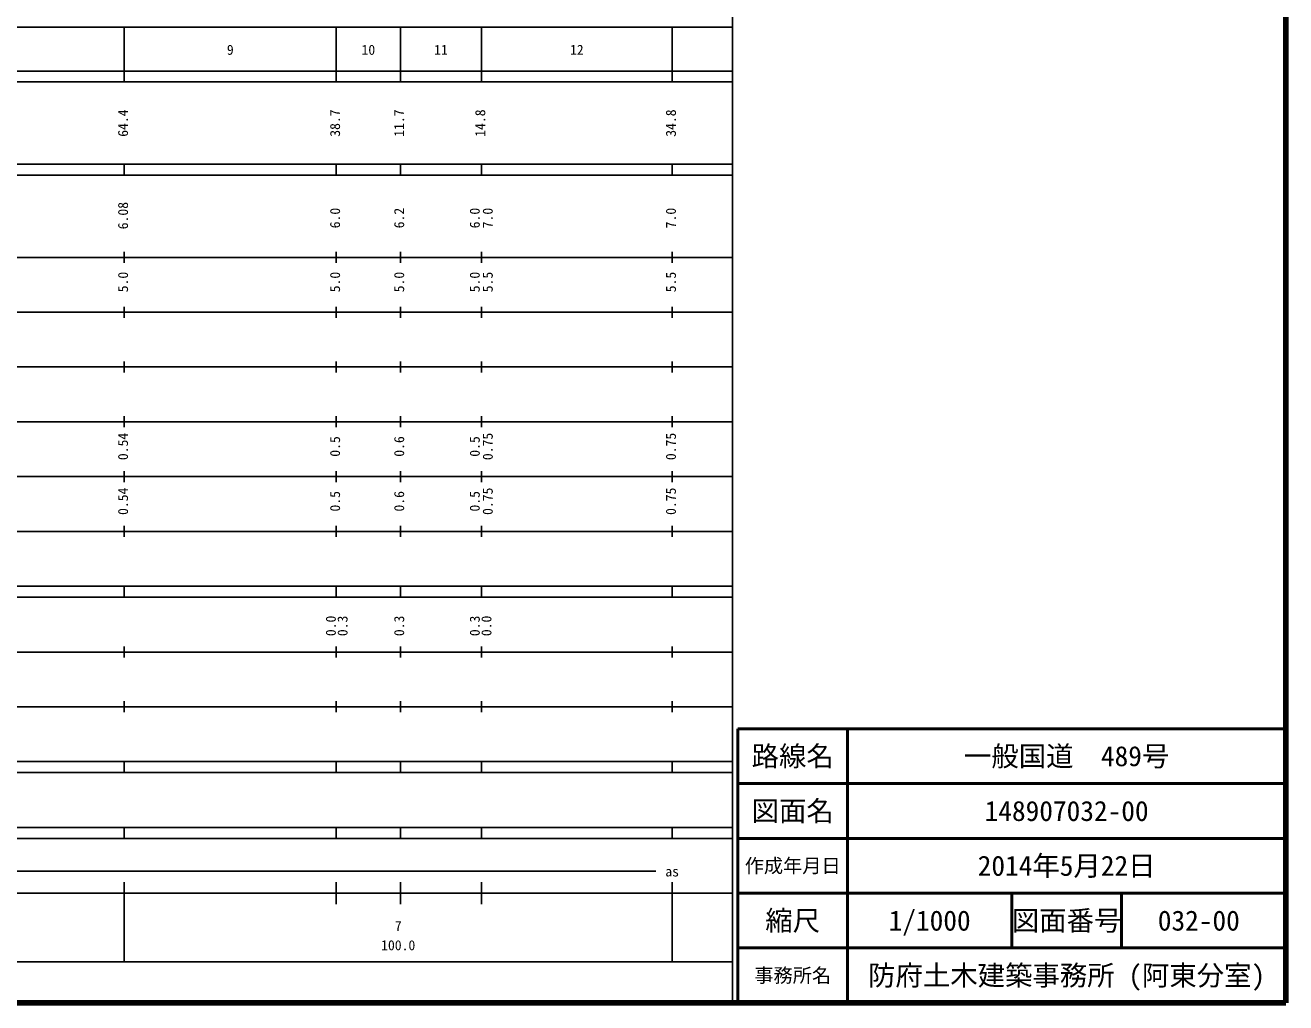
# Model space of a CAD drawing. Units: millimetres on the paper, enlarged 1000 times. Extents: x 40000 to 680000, y 20000 to 380000.
# Drawn here: x 449920 to 680000, y 20000 to 198357 of the extents above; entities that cross this region are included whole.
import ezdxf
from ezdxf.enums import TextEntityAlignment as Align

# ---------------------------------------------------------------- set-up
doc = ezdxf.new("R2010")
doc.units = ezdxf.units.MM
doc.header["$LTSCALE"] = 1000
for name, color, linetype, lineweight in [('M-TTL', 2, 'Continuous', 140), ('M-TTL-BAND', 7, 'Continuous', 25), ('M-TTL-FRAM', 2, 'Continuous', 50), ('M-TTL-LINE', 7, 'Continuous', 50)]:
    doc.layers.add(name, color=color, linetype=linetype, lineweight=lineweight)
doc.layers.add('M-TTL-TXT', color=7, linetype='Continuous')
doc.styles.add('ＭＳ ゴシック', font='')
doc.styles.get('ＭＳ ゴシック').set_extended_font_data('MS Gothic')

msp = doc.modelspace()

# ---------------------------------------------------------------- linework, layer by layer
at = {"layer": 'M-TTL'}
for p, q in [((680000, 20000), (680000, 380000)), ((40000, 20000), (680000, 20000))]:
    msp.add_line(p, q, dxfattribs=at)
at = {"layer": 'M-TTL-BAND'}
for p, q in [((579000, 20000), (579000, 370000)), ((68000, 198000), (579000, 198000)), ((468000, 188000), (468000, 198000)), ((506700, 188000), (506700, 198000)), ((518400, 188000), (518400, 198000)), ((533200, 188000), (533200, 198000)), ((568000, 188000), (568000, 198000)), ((40000, 190000), (579000, 190000)), ((40000, 188000), (579000, 188000)), ((40000, 173000), (579000, 173000)), ((468000, 171000), (468000, 173000)), ((506700, 171000), (506700, 173000)), ((518400, 171000), (518400, 173000)), ((533200, 171000), (533200, 173000)), ((568000, 171000), (568000, 173000)), ((40000, 171000), (579000, 171000)), ((468000, 155000), (468000, 157000)), ((506700, 155000), (506700, 157000)), ((518400, 155000), (518400, 157000)), ((533200, 155000), (533200, 157000)), ((568000, 155000), (568000, 157000)), ((40000, 156000), (579000, 156000)), ((46000, 146000), (579000, 146000)), ((468000, 145000), (468000, 147000)), ((506700, 145000), (506700, 147000)), ((518400, 145000), (518400, 147000)), ((533200, 145000), (533200, 147000)), ((568000, 145000), (568000, 147000)), ((52000, 136000), (579000, 136000)), ((468000, 135000), (468000, 137000)), ((506700, 135000), (506700, 137000)), ((518400, 135000), (518400, 137000)), ((533200, 135000), (533200, 137000)), ((568000, 135000), (568000, 137000)), ((468000, 125000), (468000, 127000)), ((506700, 125000), (506700, 127000)), ((518400, 125000), (518400, 127000)), ((533200, 125000), (533200, 127000)), ((568000, 125000), (568000, 127000)), ((46000, 126000), (579000, 126000)), ((52000, 116000), (579000, 116000)), ((468000, 115000), (468000, 117000)), ((506700, 115000), (506700, 117000)), ((518400, 115000), (518400, 117000)), ((533200, 115000), (533200, 117000)), ((568000, 115000), (568000, 117000)), ((46000, 106000), (579000, 106000)), ((468000, 105000), (468000, 107000)), ((506700, 105000), (506700, 107000)), ((518400, 105000), (518400, 107000)), ((533200, 105000), (533200, 107000)), ((568000, 105000), (568000, 107000)), ((40000, 96000), (579000, 96000)), ((468000, 94000), (468000, 96000)), ((506700, 94000), (506700, 96000)), ((518400, 94000), (518400, 96000)), ((533200, 94000), (533200, 96000)), ((568000, 94000), (568000, 96000)), ((40000, 94000), (579000, 94000)), ((49000, 84000), (579000, 84000)), ((468000, 83000), (468000, 85000)), ((506700, 83000), (506700, 85000)), ((518400, 83000), (518400, 85000)), ((533200, 83000), (533200, 85000)), ((568000, 83000), (568000, 85000)), ((40000, 74000), (579000, 74000)), ((468000, 73000), (468000, 75000)), ((506700, 73000), (506700, 75000)), ((518400, 73000), (518400, 75000)), ((533200, 73000), (533200, 75000)), ((568000, 73000), (568000, 75000)), ((40000, 64000), (579000, 64000)), ((468000, 62000), (468000, 64000)), ((506700, 62000), (506700, 64000)), ((518400, 62000), (518400, 64000)), ((533200, 62000), (533200, 64000)), ((568000, 62000), (568000, 64000)), ((40000, 62000), (579000, 62000)), ((40000, 52000), (579000, 52000)), ((468000, 50000), (468000, 52000)), ((506700, 50000), (506700, 52000)), ((518400, 50000), (518400, 52000)), ((533200, 50000), (533200, 52000)), ((568000, 50000), (568000, 52000)), ((40000, 50000), (579000, 50000)), ((248500, 44000), (565000, 44000)), ((468000, 27500), (468000, 42000)), ((506700, 38000), (506700, 42000)), ((518400, 38000), (518400, 42000)), ((533200, 38000), (533200, 42000)), ((568000, 27500), (568000, 42000)), ((40000, 40000), (579000, 40000)), ((68000, 27500), (579000, 27500))]:
    msp.add_line(p, q, dxfattribs=at)
at = {"layer": 'M-TTL-FRAM'}
for p, q in [((680000, 70000), (580000, 70000)), ((580000, 70000), (580000, 20000))]:
    msp.add_line(p, q, dxfattribs=at)
at = {"layer": 'M-TTL-LINE'}
for p, q in [((600000, 70000), (600000, 20000)), ((680000, 60000), (580000, 60000)), ((680000, 50000), (580000, 50000)), ((680000, 40000), (580000, 40000)), ((630000, 40000), (630000, 30000)), ((650000, 40000), (650000, 30000)), ((680000, 30000), (580000, 30000))]:
    msp.add_line(p, q, dxfattribs=at)

# ---------------------------------------------------------------- texts
at = {"layer": 'M-TTL-BAND', "style": 'ＭＳ ゴシック'}
for s, p in [('9', (487350, 192405)), ('10', (512550, 192405)), ('11', (525800, 192405)), ('12', (550600, 192405)), ('as', (568000, 42500)), ('7', (518000, 32523)), ('100.0', (518000, 29033))]:
    msp.add_text(s, height=1833, dxfattribs=at).set_placement(p, align=Align.BOTTOM_CENTER)
for s, p in [('64.4', (469232, 180500)), ('38.7', (507932, 180500)), ('11.7', (519632, 180500)), ('14.8', (534432, 180500)), ('34.8', (569232, 180500)), ('6.08', (469232, 163616)), ('6.0', (507932, 163174)), ('6.2', (519632, 163174)), ('6.0', (533432, 163174)), ('7.0', (535802, 163174)), ('7.0', (569232, 163174)), ('5.0', (469232, 151500)), ('5.0', (507932, 151500)), ('5.0', (519632, 151500)), ('5.0', (533432, 151500)), ('5.5', (535802, 151500)), ('5.5', (569232, 151500)), ('0.54', (469232, 121500)), ('0.5', (507932, 121500)), ('0.6', (519632, 121500)), ('0.5', (533432, 121500)), ('0.75', (535802, 121500)), ('0.75', (569232, 121500)), ('0.54', (469232, 111500)), ('0.5', (507932, 111500)), ('0.6', (519632, 111500)), ('0.5', (533432, 111500)), ('0.75', (535802, 111500)), ('0.75', (569232, 111500)), ('0.0', (507159, 88764)), ('0.3', (509302, 88764)), ('0.3', (519632, 88764)), ('0.3', (533432, 88764)), ('0.0', (535562, 88764))]:
    msp.add_text(s, height=1833, rotation=90, dxfattribs=at).set_placement(p, align=Align.BOTTOM_CENTER)
at = {"layer": 'M-TTL-TXT', "style": 'ＭＳ ゴシック'}
for s, height, p in [('路線名', 3666, (590000, 65000)), ('路線名', 3666, (590000, 65000)), ('一般国道\u3000489号', 3666, (640000, 65000)), ('図面名', 3666, (590000, 55000)), ('図面名', 3666, (590000, 55000)), ('148907032-00', 3666, (640000, 55000)), ('作成年月日', 2566, (590000, 45000)), ('作成年月日', 2566, (590000, 45000)), ('2014年5月22日', 3666, (640000, 45000)), ('縮尺', 3666, (590000, 35000)), ('縮尺', 3666, (590000, 35000)), ('1/1000', 3666, (615000, 35000)), ('図面番号', 3666, (640000, 35000)), ('図面番号', 3666, (640000, 35000)), ('032-00', 3666, (664125, 35000)), ('事務所名', 2566, (590000, 25000)), ('事務所名', 2566, (590000, 25000)), ('防府土木建築事務所 (阿東分室)', 3666, (640000, 25000))]:
    msp.add_text(s, height=height, dxfattribs=at).set_placement(p, align=Align.MIDDLE_CENTER)

doc.saveas('drawing.dxf')
